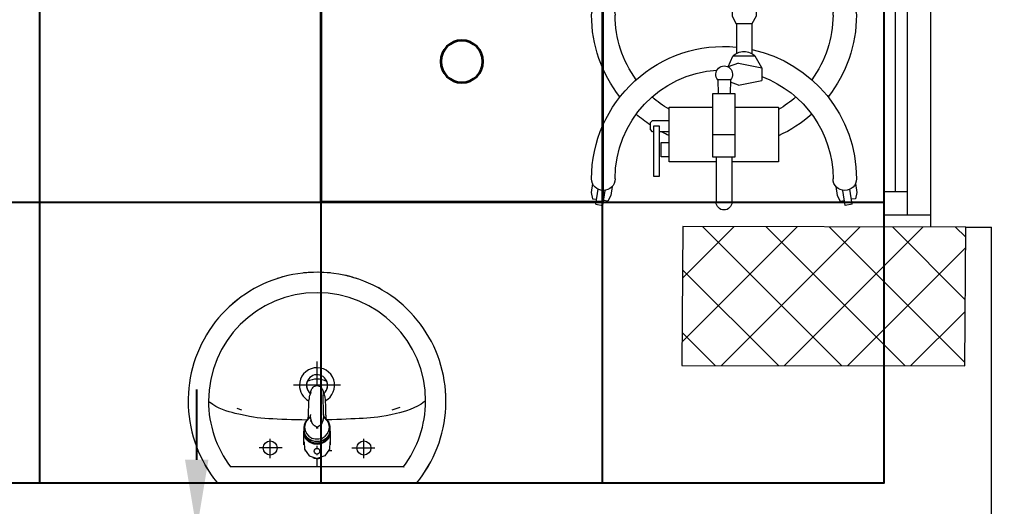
# Model space of a CAD drawing. Extents: x -12260 to 57327, y -29287 to 19916.
# Drawn here: x 47132 to 49206, y -6150 to -5110 of the extents above; entities that cross this region are included whole.
import ezdxf
from ezdxf.enums import TextEntityAlignment as Align

# ---------------------------------------------------------------- set-up
doc = ezdxf.new("R2010")
doc.units = 0
doc.header["$LTSCALE"] = 0.25
doc.linetypes.add('DASHDOT', pattern=[25.4, 12.7, -6.35, 0, -6.35])
for name, color, linetype, lineweight in [('01-First Floor$0$Aluminum', 251, 'Continuous', 5), ('01-First Floor$0$C-HYDR-CTCH', 251, 'Continuous', 5), ('01-First Floor$0$Hatch', 252, 'Continuous', 5), ('01-First Floor$0$LOADING', 253, 'Continuous', 5), ('01-First Floor$0$P-SANR-FIXT', 6, 'Continuous', 18), ('01-First Floor$0$P-SANR-FIXT-1', 6, 'Continuous', 13), ('01-First Floor$0$Walls', 251, 'Continuous', 5), ('E-DIM', 6, 'Continuous', 18), ('E-LITE-CIRC-NUMB', 6, 'Continuous', 25), ('E-LITE-CLNG', 150, 'Continuous', 35), ('E-LITE-CLNG-CNDT', 6, 'DASHDOT', 35), ('E-LITE-CTRL', 6, 'Continuous', 25), ('E-LITE-IDEN', 6, 'Continuous', 25)]:
    doc.layers.add(name, color=color, linetype=linetype, lineweight=lineweight)
doc.layers.add('01-First Floor$0$FALSE CEILING', color=251, linetype='Continuous')
doc.styles.add('DC_SIMPLEX', font='SIMPLEX.shx', dxfattribs={"width": 0.7})
doc.styles.get("Standard").update_dxf_attribs({"font": 'romans.shx'})
doc.dimstyles.get("Standard").update_dxf_attribs({"dimtxt": 150, "dimasz": 150, "dimexe": 0.18, "dimexo": 0.0625, "dimgap": 0.09, "dimtad": 0, "dimtih": 1, "dimtoh": 1, "dimdec": 0, "dimlfac": 0.1, "dimzin": 0, "dimdsep": 46, "dimtxsty": 'Standard', "dimcen": 0.09, "dimclrd": 6, "dimadec": 0, "dimazin": 0, "dimtfac": 1, "dimtdec": 0, "dimtofl": 0, "dimtmove": 0, "dimatfit": 3, "dimfxl": 1, "dimtolj": 1, "dimtzin": 0, "dimarcsym": 0})

# ---------------------------------------------------------------- blocks, each defined once
blk = doc.blocks.new('01-First Floor$0$mobile light')
at = {"layer": '01-First Floor$0$LOADING'}
for p, q in [((1883.78, -497.56), (1883.65, -498.45)), ((1885.1, -497.29), (1883.78, -497.56)), ((1887.04, -497.59), (1885.1, -497.29)), ((1923.94, -497.59), (1925.88, -497.29)), ((1925.88, -497.29), (1927.2, -497.56)), ((1927.2, -497.56), (1927.33, -498.45)), ((1882.58, -498.29), (1882.35, -499.8)), ((1882.58, -498.29), (1885.78, -498.78)), ((1928.41, -498.29), (1925.2, -498.78)), ((1928.41, -498.29), (1928.63, -499.8)), ((1882.35, -499.8), (1885.55, -500.28)), ((1883.28, -500.85), (1883.42, -499.96)), ((1884.47, -501.5), (1883.28, -500.85)), ((1886.4, -501.79), (1884.47, -501.5)), ((1924.58, -501.79), (1926.52, -501.5)), ((1928.63, -499.8), (1925.43, -500.28)), ((1926.52, -501.5), (1927.7, -500.85)), ((1927.7, -500.85), (1927.56, -499.96)), ((1947.59, -502.62), (1941.09, -502.62)), ((1948.76, -501.94), (1947.59, -502.62)), ((1947.59, -502.62), (1947.59, -505.45)), ((1948.15, -506.5), (1952.41, -502.55)), ((1953.47, -501.94), (1948.76, -501.94)), ((1958.23, -506.5), (1953.47, -501.94)), ((1947.59, -505.45), (1941.09, -505.45)), ((1947.59, -505.45), (1948.15, -506.5)), ((1946.6, -512.08), (1948.15, -506.5)), ((1958.23, -506.5), (1948.15, -506.5)), ((1959.78, -512.08), (1958.23, -506.5)), ((1963.08, -509.67), (1943.3, -509.67)), ((1959.78, -512.08), (1946.6, -512.08)), ((1908.01, -522.53), (1909, -517.55)), ((1911.69, -517.55), (1909, -517.55)), ((1912.69, -522.53), (1911.69, -517.55)), ((1911.69, -517.55), (1914.17, -518.99)), ((1914.17, -518.99), (1914.17, -523.77)), ((1921.08, -519.69), (1914.74, -519.69)), ((1922.73, -518.8), (1921.08, -519.69)), ((1921.08, -519.69), (1921.08, -523.01)), ((1921.08, -519.69), (1921.08, -523.01)), ((1925.38, -518.8), (1922.73, -518.8)), ((1908.01, -522.53), (1908.62, -524.28)), ((1912.69, -522.53), (1911.9, -524.78)), ((1892.68, -523.97), (1883.05, -523.97)), ((1892.68, -528.06), (1892.68, -523.24)), ((1892.68, -523.24), (1906.16, -523.24)), ((1897.5, -528.06), (1897.5, -523.24)), ((1906.16, -523.24), (1906.16, -528.06)), ((1909.15, -524.25), (1906.16, -524.32)), ((1909.15, -524.25), (1909.15, -526.94)), ((1911.9, -524.78), (1914.17, -523.77)), ((1921.08, -523.01), (1914.77, -523.01)), ((1922.73, -523.93), (1921.08, -523.04)), ((1925.38, -523.93), (1922.73, -523.93)), ((1892.68, -527.34), (1883.05, -527.34)), ((1906.16, -528.06), (1892.68, -528.06)), ((1909.15, -526.94), (1906.16, -526.87)), ((1886.4, -549.48), (1884.47, -549.77)), ((1924.58, -549.48), (1926.52, -549.77)), ((1882.35, -551.47), (1885.55, -550.99)), ((1882.58, -552.98), (1882.35, -551.47)), ((1884.47, -549.77), (1883.28, -550.42)), ((1883.28, -550.42), (1883.42, -551.31)), ((1928.63, -551.47), (1925.43, -550.99)), ((1926.52, -549.77), (1927.7, -550.42)), ((1927.7, -550.42), (1927.56, -551.31)), ((1928.41, -552.98), (1928.63, -551.47)), ((1882.58, -552.98), (1885.78, -552.5)), ((1883.78, -553.71), (1883.65, -552.82)), ((1928.41, -552.98), (1925.2, -552.5)), ((1927.2, -553.71), (1927.33, -552.82)), ((1885.1, -553.98), (1883.78, -553.71)), ((1887.04, -553.69), (1885.1, -553.98)), ((1923.94, -553.69), (1925.88, -553.98)), ((1925.88, -553.98), (1927.2, -553.71))]:
    blk.add_line(p, q, dxfattribs=at)
for points in [[(1903.33, -523.24), (1903.33, -514.02), (1891.61, -514.02), (1891.61, -523.97)], [(1954.27, -524.55), (1954.27, -528.82), (1952.05, -528.82), (1952.05, -524.5)], [(1891.61, -527.34), (1891.61, -537.34), (1903.33, -537.34), (1903.33, -528.06)], [(1892.74, -537.34), (1892.74, -539.04), (1895.76, -539.04), (1895.76, -537.34)], [(1898.05, -537.34), (1898.05, -539.5)], [(1898.05, -540.63), (1898.05, -540.87), (1898.53, -541.35), (1900.02, -541.35), (1900.5, -540.87), (1900.5, -537.34)]]:
    blk.add_lwpolyline(points, dxfattribs=at)
for points in [[(1929.78, -518.8), (1925.38, -518.8), (1925.38, -523.93), (1929.78, -523.93)], [(1899.3, -539.5), (1888.5, -539.5), (1888.5, -540.63), (1899.3, -540.63)]]:
    blk.add_lwpolyline(points, close=True, dxfattribs=at)
for centre, radius in [((1945.96, -511.25), 0.793), ((1960.42, -511.25), 0.793), ((1953.01, -531.79), 8.32), ((1953.01, -531.79), 7.35), ((1938.31, -531.85), 0.793), ((1968.07, -531.85), 0.793), ((1953.19, -546.77), 0.793)]:
    blk.add_circle(centre, radius, dxfattribs=at)
for centre, radius, start, end in [((1888.02, -499.89), 2.5, 90, 270), ((1888.02, -525.64), 28.25, 12.1463, 90), ((1922.96, -525.64), 28.25, 90, 128.2073), ((1922.96, -499.89), 2.5, 270, 90), ((1888.02, -525.64), 23.25, 20.3387, 90), ((1922.96, -525.64), 23.25, 90, 126.3743), ((1942.82, -519.31), 16.86, 97.1293, 177.6115), ((1942.82, -519.31), 13.97, 97.1293, 177.6115), ((1922.96, -525.64), 28.25, 138.4974, 155.7305), ((1980.13, -532.49), 43.32, 148.2167, 181.2501), ((1926.25, -532.49), 43.32, 358.7499, 31.7833), ((1922.96, -525.64), 23.25, 138.7224, 150.0382), ((1946.6, -514.96), 2.89, 90, 152.4092), ((1959.78, -514.96), 2.89, 27.5908, 90), ((1980.13, -532.49), 40.72, 152.4092, 181.2501), ((1926.25, -532.49), 40.72, 358.7499, 27.5908), ((1911.94, -521.38), 3.27, 313.0112, 46.9888), ((1883.05, -525.65), 1.68, 90, 270), ((1888.02, -525.64), 28.25, 270, 5.3386), ((1910.32, -525.6), 1.78, 229.0673, 130.9327), ((1888.02, -525.64), 23.25, 270, 356.3184), ((1953.19, -531.93), 16.44, 185.2361, 354.7639), ((1953.19, -531.93), 13.84, 185.2361, 354.7639), ((1922.96, -525.64), 28.25, 204.483, 208.105), ((1922.96, -525.64), 23.25, 210.2349, 221.2776), ((1922.96, -525.64), 28.25, 213.7985, 221.5026), ((1922.96, -525.64), 23.25, 233.6257, 270), ((1888.02, -551.39), 2.5, 90, 270), ((1922.96, -525.64), 28.25, 231.7927, 270), ((1922.96, -551.39), 2.5, 270, 90)]:
    blk.add_arc(centre, radius, start, end, dxfattribs=at)
blk = doc.blocks.new('01-First Floor$0$FP_138-161_A_00_GFL_-0_080_Einreichung_Grundrisse_100')
at = {"layer": '01-First Floor$0$P-SANR-FIXT'}
blk.add_line((-0.0044, -0.0019), (-0.0045, -0.0021), dxfattribs=at)
at = {"layer": '01-First Floor$0$P-SANR-FIXT', "flags": 128}
blk.add_lwpolyline([(-0.0057, -0.0037), (-0.0058, -0.0039), (-0.006, -0.004)], dxfattribs=at)
blk = doc.blocks.new('01-First Floor$0$FP_139-161_A_00_GFL_-0_080_Einreichung_Grundrisse_100')
at = {"layer": '01-First Floor$0$P-SANR-FIXT'}
blk.add_line((0.0045, -0.0022), (0.0044, -0.002), dxfattribs=at)
at = {"layer": '01-First Floor$0$P-SANR-FIXT', "flags": 128}
blk.add_lwpolyline([(0.006, -0.004), (0.0059, -0.0039), (0.0057, -0.0038)], dxfattribs=at)
blk = doc.blocks.new('01-First Floor$0$IS_Ceraplus_B8204_BIM_BG _1_ - B8204AA - CERAPLUS single lever basin mixer with pop-up waste-V137-161_A_00_GFL_-0_080_Einreichung_Grundrisse_100')
at = {"layer": '01-First Floor$0$P-SANR-FIXT-1'}
h = blk.add_hatch(dxfattribs=at)
h.set_pattern_fill('FP_26', color=256, style=0, pattern_type=2)
h.set_pattern_definition([(225, (0.009, 0), (0.010607, -0.010607), []), (315, (0.009, 0), (0.010607, 0.010607), [])])
h.paths.add_polyline_path([(0.0056, -0.002), (0.0058, -0.0024), (0.0058, -0.0021)])
h.paths.add_polyline_path([(0.007, -0.0039), (0.0088, -0.0045), (0.0084, -0.0043)])
at = {"layer": '01-First Floor$0$LOADING'}
for p, q in [((-0.028, 0), (-0.028, -0.0281)), ((0.028, -0.0281), (0.028, 0)), ((-0.0274, -0.0337), (-0.0271, -0.0392)), ((-0.0262, -0.0282), (-0.0263, -0.0287)), ((0.0263, -0.0287), (0.0262, -0.0282)), ((0.0262, -0.0293), (0.0263, -0.0287)), ((0.0271, -0.0392), (0.0274, -0.0337)), ((-0.0137, -0.0512), (-0.0129, -0.0517)), ((0.0124, -0.052), (0.0133, -0.0515)), ((0.0185, -0.0618), (0.019, -0.0539)), ((0.019, -0.0539), (0.0188, -0.0561)), ((0.014, -0.0647), (0.0133, -0.1077))]:
    blk.add_line(p, q, dxfattribs=at)
at = {"layer": '01-First Floor$0$LOADING', "flags": 128}
for points in [[(-0.0272, -0.0069), (-0.0266, 0.009), (-0.0165, 0.0236), (0, 0.0291)], [(0.0272, -0.0069), (0.0266, 0.009), (0.0165, 0.0236), (0, 0.0291)], [(-0.0176, -0.0568), (-0.0224, -0.0513), (-0.0254, -0.0448), (-0.0264, -0.0376), (-0.0253, -0.0305), (-0.0222, -0.024), (-0.0172, -0.0186), (-0.0109, -0.0147), (-0.0037, -0.0127), (0.0037, -0.0127), (0.0109, -0.0147), (0.0172, -0.0186), (0.0222, -0.024), (0.0253, -0.0305), (0.0264, -0.0376), (0.0254, -0.0448), (0.0224, -0.0513), (0.0176, -0.0568)], [(-0.0271, -0.0393), (-0.027, -0.0403), (-0.0269, -0.0414), (-0.0267, -0.0424), (-0.0265, -0.0434), (-0.0262, -0.0444), (-0.0259, -0.0454), (-0.0255, -0.0464), (-0.0252, -0.0474), (-0.0247, -0.0484), (-0.0243, -0.0493), (-0.0238, -0.0502), (-0.0232, -0.0511), (-0.0226, -0.052), (-0.022, -0.0529), (-0.0214, -0.0537), (-0.0207, -0.0545), (-0.0199, -0.0553), (-0.0192, -0.0561), (-0.0184, -0.0568), (-0.0176, -0.0575), (-0.0173, -0.0577)], [(0.0173, -0.0577), (0.0181, -0.057), (0.0189, -0.0563), (0.0197, -0.0556), (0.0204, -0.0548), (0.0211, -0.054), (0.0218, -0.0532), (0.0224, -0.0523), (0.023, -0.0514), (0.0236, -0.0505), (0.0241, -0.0496), (0.0246, -0.0487), (0.025, -0.0477), (0.0254, -0.0467), (0.0258, -0.0458), (0.0261, -0.0448), (0.0264, -0.0437), (0.0266, -0.0427), (0.0268, -0.0417), (0.027, -0.0407), (0.0271, -0.0396), (0.0271, -0.0393)], [(-0.019, -0.0539), (-0.0185, -0.0615), (-0.0185, -0.0618)], [(-0.0162, -0.0579), (-0.0156, -0.058), (-0.0151, -0.0581), (-0.0146, -0.0583), (-0.0142, -0.0586), (-0.0139, -0.0588), (-0.0138, -0.0591)], [(-0.0138, -0.0591), (-0.0139, -0.0612), (-0.014, -0.0633)], [(0.0138, -0.0591), (0.0139, -0.0588), (0.0142, -0.0586), (0.0146, -0.0583), (0.0151, -0.0581), (0.0156, -0.058), (0.0162, -0.0579)], [(0.014, -0.0633), (0.0139, -0.0612), (0.0138, -0.0591)], [(0.0171, -0.0578), (0.0174, -0.0575), (0.0176, -0.0568)], [(-0.0181, -0.0728), (-0.0177, -0.083), (-0.0172, -0.0938)], [(0.0172, -0.0938), (0.0177, -0.083), (0.0181, -0.0728)], [(0.0184, -0.0651), (0.0184, -0.0652), (0.0184, -0.0652), (0.0184, -0.0652), (0.0184, -0.0654), (0.0184, -0.0655)], [(-0.0129, -0.1142), (-0.0124, -0.1161), (-0.0118, -0.1179), (-0.0109, -0.1197), (-0.0098, -0.1214), (-0.0084, -0.123), (-0.0067, -0.1244), (-0.0047, -0.1255), (-0.0025, -0.1263), (0, -0.1266)], [(0, -0.1266), (0.0025, -0.1263), (0.0047, -0.1255), (0.0067, -0.1244), (0.0084, -0.123), (0.0098, -0.1214), (0.0109, -0.1197), (0.0118, -0.1179), (0.0124, -0.1161), (0.0129, -0.1142)]]:
    blk.add_lwpolyline(points, dxfattribs=at)
at = {"layer": '01-First Floor$0$LOADING'}
for centre, radius, start, end in [((0, 0.0135), 0.00603, 0, 180), ((0, 0.0135), 0.00603, 180, 0), ((-0.009, 0), 0.005, 300, 315), ((0.009, 0), 0.005, 225, 240)]:
    blk.add_arc(centre, radius, start, end, dxfattribs=at)
for centre, major_axis, start_param, end_param in [((0, -0.0281), (-0.028, 0), 4.712389, 6.47291), ((0, -0.0287), (0.0267, 0), 1.570796, 3.036556), ((0, -0.0287), (0.0263, 0), 2.625648, 2.791756), ((0, -0.0287), (-0.0263, 0), 4.712389, 5.759587), ((0, -0.0281), (0.028, 0), 6.093357, 7.853982), ((0, -0.0287), (0.0267, 0), 0.105099, 1.570796), ((0, -0.0287), (0.0262, 0), 0.523599, 1.570796), ((0, -0.0287), (0.0262, 0), 0.349919, 0.515945), ((0, -0.0321), (0.0275, 0), 3.141823, 3.202701), ((0, -0.0321), (0.0275, 0), 3.239313, 3.439417), ((0, -0.0281), (0.028, 0), 3.371221, 3.483334), ((0, -0.0287), (0.0267, 0), 6.059374, 6.108652), ((0, -0.0321), (0.0275, 0), 5.985527, 6.185455), ((0, -0.0281), (0.028, 0), 5.94107, 6.05344), ((0, -0.0321), (0.0275, 0), 6.222066, 6.282955), ((0, -0.0312), (0.0248, 0), 4.111947, 4.191073), ((0, -0.0281), (0.028, 0), 4.202431, 4.259552), ((0, -0.0287), (0.0263, 0), 4.169225, 4.2325), ((0, -0.0281), (0.028, 0), 5.172057, 5.222265)]:
    blk.add_ellipse(centre, major_axis=major_axis, ratio=0.961262, start_param=start_param, end_param=end_param, dxfattribs=at)
for points, knots in [([(-0.0215, -0.0162), (-0.0216, -0.0163), (-0.0219, -0.0167), (-0.0227, -0.0177), (-0.0238, -0.0192), (-0.0249, -0.0211), (-0.0258, -0.0231), (-0.0266, -0.0253), (-0.0273, -0.0282), (-0.0275, -0.0305), (-0.0275, -0.0321)], [0.7859035, 0.7859035, 0.7859035, 0.7859035, 0.7916667, 0.8055556, 0.8333333, 0.8611111, 0.8888889, 0.9166667, 0.9444444, 1, 1, 1, 1]), ([(0.021, -0.0157), (0.0208, -0.0154), (0.0203, -0.0149), (0.0192, -0.0139), (0.0177, -0.0127), (0.0161, -0.0117), (0.0148, -0.0109), (0.0138, -0.0104), (0.0127, -0.0099), (0.0113, -0.0093), (0.0087, -0.0084), (0.0048, -0.0075), (0, -0.0071), (-0.0048, -0.0075), (-0.0087, -0.0084), (-0.0113, -0.0093), (-0.0127, -0.0099), (-0.0138, -0.0104), (-0.0148, -0.0109), (-0.0161, -0.0117), (-0.0177, -0.0127), (-0.0191, -0.0139), (-0.0202, -0.0149), (-0.0208, -0.0154), (-0.021, -0.0157)], [0.2222222, 0.2222222, 0.2222222, 0.2222222, 0.2361111, 0.25, 0.2777778, 0.3055556, 0.3194444, 0.3333333, 0.3472222, 0.3611111, 0.3888889, 0.4444444, 0.5, 0.5555556, 0.6111111, 0.6388889, 0.6527778, 0.6666667, 0.6805556, 0.6944444, 0.7222222, 0.75, 0.7638889, 0.7777778, 0.7777778, 0.7777778, 0.7777778]), ([(0.0275, -0.0321), (0.0275, -0.0305), (0.0273, -0.0282), (0.0266, -0.0253), (0.0258, -0.0231), (0.0249, -0.0211), (0.0238, -0.0192), (0.0227, -0.0177), (0.0219, -0.0167), (0.0216, -0.0163), (0.0215, -0.0162)], [0, 0, 0, 0, 0.0555556, 0.0833333, 0.1111111, 0.1388889, 0.1666667, 0.1944444, 0.2083333, 0.2142181, 0.2142181, 0.2142181, 0.2142181]), ([(0, -0.0378), (-0.0005, -0.038), (-0.0012, -0.0384), (-0.0021, -0.0389), (-0.0028, -0.0393), (-0.0035, -0.0397), (-0.0042, -0.04), (-0.0049, -0.0405), (-0.0055, -0.0409), (-0.0061, -0.0414), (-0.0067, -0.0419), (-0.0072, -0.0424), (-0.0078, -0.0429), (-0.0083, -0.0435), (-0.0088, -0.0441), (-0.0092, -0.0446), (-0.0096, -0.0452), (-0.01, -0.0459), (-0.0103, -0.0466), (-0.0105, -0.0472), (-0.0107, -0.0477), (-0.0108, -0.0481), (-0.0109, -0.0484), (-0.0111, -0.0489), (-0.0114, -0.0497), (-0.0118, -0.0509), (-0.0122, -0.0521), (-0.0124, -0.053), (-0.0126, -0.0537), (-0.0128, -0.0544), (-0.0129, -0.0552), (-0.0131, -0.0559), (-0.0132, -0.0566), (-0.0134, -0.0572), (-0.0136, -0.0581), (-0.0137, -0.0587), (-0.0138, -0.0591)], [0, 0, 0, 0, 0.055556, 0.083333, 0.111111, 0.138889, 0.166667, 0.194444, 0.222222, 0.25, 0.277778, 0.305556, 0.333333, 0.361111, 0.388889, 0.416667, 0.444444, 0.472222, 0.5, 0.527778, 0.541667, 0.555556, 0.569444, 0.583333, 0.611111, 0.666667, 0.722222, 0.75, 0.777778, 0.805556, 0.833333, 0.861111, 0.888889, 0.916667, 0.944444, 1, 1, 1, 1]), ([(0, -0.0357), (-0.0006, -0.0357), (-0.0013, -0.0357), (-0.002, -0.0357), (-0.0022, -0.0357)], [0, 0, 0, 0, 0.1, 0.1298359, 0.1298359, 0.1298359, 0.1298359]), ([(0.0022, -0.0357), (0.002, -0.0357), (0.0013, -0.0357), (0.0006, -0.0357), (0, -0.0357)], [0.8701578, 0.8701578, 0.8701578, 0.8701578, 0.9, 1, 1, 1, 1]), ([(0.0138, -0.0591), (0.0137, -0.0587), (0.0136, -0.0581), (0.0134, -0.0572), (0.0132, -0.0566), (0.0131, -0.0559), (0.0129, -0.0552), (0.0128, -0.0544), (0.0126, -0.0537), (0.0124, -0.053), (0.0122, -0.0521), (0.0118, -0.0509), (0.0114, -0.0497), (0.0111, -0.0489), (0.0109, -0.0484), (0.0108, -0.0481), (0.0107, -0.0477), (0.0105, -0.0472), (0.0103, -0.0466), (0.01, -0.0459), (0.0096, -0.0452), (0.0092, -0.0446), (0.0088, -0.0441), (0.0083, -0.0435), (0.0078, -0.0429), (0.0072, -0.0424), (0.0067, -0.0419), (0.0061, -0.0414), (0.0055, -0.0409), (0.0049, -0.0405), (0.0042, -0.04), (0.0035, -0.0397), (0.0028, -0.0393), (0.0021, -0.0389), (0.0012, -0.0384), (0.0005, -0.038), (0, -0.0378)], [0, 0, 0, 0, 0.055556, 0.083333, 0.111111, 0.138889, 0.166667, 0.194444, 0.222222, 0.25, 0.277778, 0.333333, 0.388889, 0.416667, 0.430556, 0.444444, 0.458333, 0.472222, 0.5, 0.527778, 0.555556, 0.583333, 0.611111, 0.638889, 0.666667, 0.694444, 0.722222, 0.75, 0.777778, 0.805556, 0.833333, 0.861111, 0.888889, 0.916667, 0.944444, 1, 1, 1, 1]), ([(-0.0188, -0.0538), (-0.0188, -0.0547), (-0.0186, -0.0582), (-0.0185, -0.0619), (-0.0184, -0.0646)], [0.6724021, 0.6724021, 0.6724021, 0.6724021, 0.75, 1, 1, 1, 1]), ([(-0.0162, -0.0579), (-0.0162, -0.0578), (-0.0163, -0.0578), (-0.0165, -0.0577), (-0.0166, -0.0575), (-0.0167, -0.0574), (-0.0169, -0.0573), (-0.017, -0.0572), (-0.0172, -0.0571), (-0.0173, -0.057), (-0.0175, -0.0569), (-0.0176, -0.0568)], [0, 0, 0, 0, 0.1, 0.2, 0.3, 0.4, 0.5, 0.6, 0.7, 0.8, 1, 1, 1, 1]), ([(-0.0148, -0.0587), (-0.015, -0.0586), (-0.0159, -0.0583), (-0.0167, -0.058), (-0.0172, -0.0578)], [0.8, 0.8, 0.8, 0.8, 0.85, 1, 1, 1, 1]), ([(0.0141, -0.0613), (0.0141, -0.0611), (0.0143, -0.0608), (0.0145, -0.0604), (0.0148, -0.06), (0.0151, -0.0596), (0.0153, -0.0594), (0.0155, -0.0592), (0.0156, -0.059), (0.0158, -0.0588), (0.016, -0.0587), (0.0163, -0.0585), (0.0165, -0.0583), (0.0166, -0.0582)], [0.3333333, 0.3333333, 0.3333333, 0.3333333, 0.4166667, 0.5, 0.5833333, 0.6666667, 0.7083333, 0.75, 0.7916667, 0.8333333, 0.875, 0.9166667, 1, 1, 1, 1]), ([(0.0176, -0.0568), (0.0175, -0.0569), (0.0173, -0.057), (0.0172, -0.0571), (0.017, -0.0572), (0.0169, -0.0573), (0.0167, -0.0574), (0.0166, -0.0575), (0.0165, -0.0577), (0.0163, -0.0578), (0.0162, -0.0578), (0.0162, -0.0579)], [0, 0, 0, 0, 0.2, 0.3, 0.4, 0.5, 0.6, 0.7, 0.8, 0.9, 1, 1, 1, 1]), ([(0.0184, -0.0646), (0.0185, -0.0619), (0.0186, -0.0582), (0.0188, -0.0547), (0.0188, -0.0538)], [0, 0, 0, 0, 0.25, 0.3275586, 0.3275586, 0.3275586, 0.3275586]), ([(-0.0131, -0.1116), (-0.0132, -0.1115), (-0.0135, -0.1109), (-0.0141, -0.1099), (-0.0147, -0.1086), (-0.0153, -0.1072), (-0.0159, -0.1053), (-0.0167, -0.1021), (-0.0171, -0.0992), (-0.0171, -0.0973)], [0.4856715, 0.4856715, 0.4856715, 0.4856715, 0.5, 0.55, 0.6, 0.65, 0.7, 0.8, 1, 1, 1, 1]), ([(0.0131, -0.1116), (0.0133, -0.1113), (0.0137, -0.1106), (0.0142, -0.1096), (0.0147, -0.1084), (0.0153, -0.1072), (0.0159, -0.1053), (0.0167, -0.1021), (0.0171, -0.0992), (0.0171, -0.0973)], [-0.5143371, -0.5143371, -0.5143371, -0.5143371, -0.475, -0.4375, -0.4, -0.35, -0.3, -0.2, 0, 0, 0, 0]), ([(-0.0132, -0.1091), (-0.0132, -0.1096), (-0.0132, -0.1103), (-0.0132, -0.1111), (-0.0132, -0.1115), (-0.0132, -0.1118), (-0.0131, -0.1122), (-0.0131, -0.1125), (-0.0131, -0.1128), (-0.0131, -0.1131), (-0.013, -0.1134), (-0.013, -0.1138), (-0.0129, -0.1141), (-0.0129, -0.1142)], [0.2, 0.2, 0.2, 0.2, 0.4, 0.5, 0.55, 0.6, 0.65, 0.7, 0.75, 0.8, 0.85, 0.9, 1, 1, 1, 1]), ([(0.0129, -0.1142), (0.0129, -0.1141), (0.013, -0.1138), (0.013, -0.1134), (0.0131, -0.1131), (0.0131, -0.1128), (0.0131, -0.1125), (0.0131, -0.1122), (0.0132, -0.1118), (0.0132, -0.1115), (0.0132, -0.1111), (0.0132, -0.1103), (0.0132, -0.1096), (0.0132, -0.1091)], [0, 0, 0, 0, 0.1, 0.15, 0.2, 0.25, 0.3, 0.35, 0.4, 0.45, 0.5, 0.6, 0.8, 0.8, 0.8, 0.8])]:
    blk.add_open_spline(points, degree=3, knots=knots, dxfattribs=at)
for points in [[(-0.0172, -0.0578), (-0.0171, -0.0578), (-0.0169, -0.058), (-0.0167, -0.0581), (-0.0166, -0.0582)], [(-0.0162, -0.0579), (-0.0162, -0.0579), (-0.0164, -0.0581), (-0.0165, -0.0582), (-0.0166, -0.0583), (-0.0166, -0.0582), (-0.0166, -0.0582)], [(-0.0166, -0.0582), (-0.0163, -0.0585), (-0.0156, -0.059), (-0.0148, -0.0599), (-0.0142, -0.0609), (-0.0139, -0.0617), (-0.0138, -0.0621)], [(0.0172, -0.0578), (0.0168, -0.0579), (0.0158, -0.0583), (0.0147, -0.0587), (0.0141, -0.059)], [(0.0166, -0.0582), (0.0166, -0.0582), (0.0166, -0.0583), (0.0165, -0.0582), (0.0164, -0.0581), (0.0162, -0.0579), (0.0162, -0.0579)], [(0.0166, -0.0582), (0.0167, -0.0582), (0.0168, -0.0581), (0.0169, -0.058), (0.0169, -0.058)], [(0.0169, -0.058), (0.017, -0.0579), (0.0171, -0.0579), (0.0171, -0.0578)], [(-0.0184, -0.0646), (-0.0183, -0.0659), (-0.0182, -0.0684), (-0.0181, -0.0709), (-0.0181, -0.0721)], [(-0.014, -0.0633), (-0.014, -0.0633), (-0.014, -0.0633), (-0.014, -0.0633)], [(-0.014, -0.0646), (-0.014, -0.0644), (-0.014, -0.064), (-0.014, -0.0635), (-0.014, -0.0633)], [(0.014, -0.0633), (0.014, -0.0633), (0.014, -0.0633), (0.014, -0.0633)], [(0.014, -0.0633), (0.014, -0.0635), (0.014, -0.064), (0.014, -0.0644), (0.014, -0.0647)], [(0.0181, -0.0721), (0.0181, -0.0709), (0.0182, -0.0684), (0.0183, -0.0659), (0.0184, -0.0646)], [(-0.0172, -0.0938), (-0.0172, -0.0944), (-0.0172, -0.0956), (-0.0171, -0.0967), (-0.0171, -0.0973)], [(0.0171, -0.0973), (0.0171, -0.0967), (0.0172, -0.0956), (0.0172, -0.0944), (0.0172, -0.0938)]]:
    blk.add_open_spline(points, degree=3, dxfattribs=at)
for name in ['01-First Floor$0$FP_138-161_A_00_GFL_-0_080_Einreichung_Grundrisse_100', '01-First Floor$0$FP_139-161_A_00_GFL_-0_080_Einreichung_Grundrisse_100']:
    blk.add_blockref(name, (0, 0), dxfattribs=at)
blk = doc.blocks.new('01-First Floor$0$_100_WB_KER_REN_55x45x18 - _100_WB_KER_REN_55x45x18-V63-161_A_00_GFL_-0_080_Einreichung_Grundrisse_100')
at = {"layer": '01-First Floor$0$LOADING'}
for p, q in [((-0.2075, 0.225), (-0.2075, 0.2227)), ((0.2074, 0.225), (-0.2074, 0.225)), ((0.2075, 0.2227), (0.2075, 0.225)), ((-0.1855, 0.1899), (0.1855, 0.1899)), ((0, 0.1899), (0, 0.1724)), ((-0.1, 0.172), (-0.1, 0.1303)), ((0.1, 0.172), (0.1, 0.1303)), ((-0.0744, 0.15), (-0.1234, 0.15)), ((-0.0259, 0.155), (-0.0315, 0.155)), ((0, 0.1656), (0, 0.1628)), ((0, 0.1509), (0, 0.1454)), ((0.026, 0.155), (0.0248, 0.155)), ((0.0744, 0.15), (0.1234, 0.15)), ((0, 0.1422), (0, 0.1399)), ((-0.1763, 0.0637), (-0.1598, 0.0692)), ((0.1605, 0.0691), (0.1707, 0.0656)), ((-0.05, 0.0161), (0.05, 0.0161)), ((0, 0.0168), (0, -0.0348))]:
    blk.add_line(p, q, dxfattribs=at)
at = {"layer": '01-First Floor$0$LOADING', "flags": 128}
for points in [[(-0.2121, 0.225), (-0.219, 0.2164), (-0.2254, 0.2075), (-0.2316, 0.1983), (-0.2373, 0.189), (-0.2427, 0.1794), (-0.2476, 0.1696), (-0.2522, 0.1596), (-0.2564, 0.1494), (-0.2602, 0.1391), (-0.2635, 0.1286), (-0.2665, 0.118), (-0.269, 0.1073), (-0.271, 0.0965), (-0.2727, 0.0856), (-0.2739, 0.0747), (-0.2747, 0.0637), (-0.275, 0.0527), (-0.275, 0.05)], [(0.275, 0.05), (0.2748, 0.061), (0.2741, 0.072), (0.273, 0.0829), (0.2715, 0.0938), (0.2695, 0.1046), (0.2671, 0.1154), (0.2643, 0.126), (0.261, 0.1365), (0.2574, 0.1469), (0.2533, 0.1571), (0.2488, 0.1671), (0.2439, 0.177), (0.2387, 0.1866), (0.233, 0.1961), (0.227, 0.2053), (0.2206, 0.2142), (0.2138, 0.2229), (0.2121, 0.225)], [(-0.275, 0.05), (-0.2748, 0.039), (-0.2741, 0.028), (-0.273, 0.0171), (-0.2715, 0.0062), (-0.2695, -0.0046), (-0.2671, -0.0154), (-0.2643, -0.026), (-0.261, -0.0365), (-0.2574, -0.0469), (-0.2533, -0.0571), (-0.2488, -0.0671), (-0.2439, -0.077), (-0.2387, -0.0866), (-0.233, -0.0961), (-0.227, -0.1053), (-0.2206, -0.1142), (-0.2138, -0.1229), (-0.2067, -0.1313), (-0.1993, -0.1395), (-0.1916, -0.1473), (-0.1836, -0.1548), (-0.1752, -0.162), (-0.1666, -0.1688), (-0.1577, -0.1753), (-0.1486, -0.1814), (-0.1392, -0.1872), (-0.1296, -0.1925), (-0.1198, -0.1975), (-0.1098, -0.2021), (-0.0996, -0.2063), (-0.0893, -0.2101), (-0.0788, -0.2135), (-0.0682, -0.2164), (-0.0575, -0.2189), (-0.0467, -0.221), (-0.0359, -0.2227), (-0.0249, -0.2239), (-0.014, -0.2246), (-0.003, -0.225), (0.008, -0.2249), (0.019, -0.2243), (0.03, -0.2234), (0.0409, -0.2219), (0.0517, -0.2201), (0.0625, -0.2178), (0.0731, -0.2151), (0.0837, -0.212), (0.0941, -0.2084), (0.1043, -0.2044), (0.1144, -0.2001), (0.1243, -0.1953), (0.1341, -0.1901), (0.1436, -0.1846), (0.1528, -0.1786), (0.1618, -0.1723), (0.1706, -0.1657), (0.1791, -0.1587), (0.1873, -0.1514), (0.1952, -0.1437), (0.2028, -0.1358), (0.21, -0.1275), (0.217, -0.119), (0.2236, -0.1101), (0.2298, -0.1011), (0.2356, -0.0918), (0.2411, -0.0822), (0.2462, -0.0725), (0.2509, -0.0625), (0.2552, -0.0524), (0.2591, -0.0421), (0.2626, -0.0317), (0.2656, -0.0211), (0.2683, -0.0104), (0.2705, 0.0003), (0.2722, 0.0112), (0.2736, 0.0221), (0.2745, 0.0331), (0.2749, 0.0441), (0.275, 0.05)]]:
    blk.add_lwpolyline(points, dxfattribs=at)
at = {"layer": '01-First Floor$0$LOADING'}
for centre in [(-0.1, 0.15), (0.1, 0.15)]:
    blk.add_circle(centre, 0.015, dxfattribs=at)
for centre, radius, start, end in [((0, 0.05), 0.275, 140.4788, 141.2381), ((0, 0.05), 0.275, 38.7619, 39.5212), ((0, 0.05), 0.275, 145.9324, 150.3591), ((0, 0.05), 0.2315, 142.8209, 180), ((0, 0.05), 0.2315, 0, 37.1791), ((0, 0.05), 0.275, 29.6409, 34.0676), ((0, 0.155), 0.0175, 54.0899, 125.9101), ((0, 0.155), 0.0175, 68.869, 83.8798), ((0, 0.155), 0.0175, 251.9463, 258.2346), ((0, 0.05), 0.275, 180, 183.6225), ((0, 0.05), 0.2315, 180, 0), ((0, 0.0161), 0.0375, 117.1305, 0), ((0, 0.0161), 0.0375, 0, 61.4146), ((0, 0.0161), 0.0225, 129.5025, 0), ((0, 0.0161), 0.0225, 156.725, 162.0134), ((0, 0.0161), 0.0225, 138.0808, 143.3939), ((0, 0.0161), 0.0225, 0, 51.4286), ((0, 0.0161), 0.0225, 36.616, 41.9265), ((0, 0.0161), 0.0225, 17.9887, 23.276), ((0, 0.0161), 0.0225, 180, 193.3417), ((0, 0.0161), 0.0225, 197.0466, 201.508), ((0, 0.05), 0.047, 243.4433, 296.5567), ((0, 0.0161), 0.0225, 338.492, 342.9534), ((0, 0.0161), 0.0225, 346.6583, 0), ((0, 0.05), 0.275, 307.6689, 312), ((0, 0.05), 0.275, 240, 245.6589), ((0, 0.05), 0.275, 252, 257.5535), ((0, 0.05), 0.275, 264, 276), ((0, 0.05), 0.275, 282.9241, 288)]:
    blk.add_arc(centre, radius, start, end, dxfattribs=at)
for points, knots in [([(-0.2074, 0.225), (-0.2078, 0.225), (-0.2086, 0.225), (-0.2095, 0.225), (-0.2102, 0.225), (-0.2106, 0.225), (-0.2109, 0.225), (-0.2111, 0.225), (-0.2114, 0.225), (-0.2116, 0.225), (-0.2118, 0.225), (-0.2119, 0.225), (-0.2119, 0.225)], [-1, -1, -1, -1, -0.8333333, -0.6666667, -0.5833333, -0.5, -0.4583333, -0.4166667, -0.3333333, -0.2916667, -0.25, -0.1666667, -0.1666667, -0.1666667, -0.1666667]), ([(0.2119, 0.225), (0.2119, 0.225), (0.2118, 0.225), (0.2116, 0.225), (0.2114, 0.225), (0.2111, 0.225), (0.2109, 0.225), (0.2106, 0.225), (0.2102, 0.225), (0.2095, 0.225), (0.2086, 0.225), (0.2078, 0.225), (0.2074, 0.225)], [-0.8333333, -0.8333333, -0.8333333, -0.8333333, -0.75, -0.7083333, -0.6666667, -0.5833333, -0.5416667, -0.5, -0.4166667, -0.3333333, -0.1666667, 0, 0, 0, 0]), ([(-0.0037, 0.1721), (-0.0046, 0.1719), (-0.0064, 0.1714), (-0.0081, 0.1705), (-0.009, 0.17)], [0.5653198, 0.5653198, 0.5653198, 0.5653198, 0.6111111, 0.6666667, 0.6666667, 0.6666667, 0.6666667]), ([(0.009, 0.17), (0.0086, 0.1703), (0.0077, 0.1708), (0.0059, 0.1715), (0.0046, 0.1719), (0.0037, 0.1721)], [0.3333333, 0.3333333, 0.3333333, 0.3333333, 0.3611111, 0.3888889, 0.4346482, 0.4346482, 0.4346482, 0.4346482]), ([(-0.2294, 0.0509), (-0.2103, 0.066), (-0.1431, 0.0839), (-0.1084, 0.0863), (-0.0496, 0.0893), (-0.0206, 0.0899)], [0.0392191, 0.0392191, 0.0392191, 0.0392191, 0.1715289, 0.4228457, 0.6475389, 0.6475389, 0.6475389, 0.6475389]), ([(0.0209, 0.0903), (0.0512, 0.0901), (0.1113, 0.0879), (0.1514, 0.0828), (0.2115, 0.0665), (0.2292, 0.052)], [0.7533082, 0.7533082, 0.7533082, 0.7533082, 0.9865548, 1.235629, 1.3638988, 1.3638988, 1.3638988, 1.3638988]), ([(-0.0141, 0.0337), (-0.0162, 0.0319), (-0.0207, 0.0267), (-0.0225, 0.02), (-0.0225, 0.0161)], [0.7144203, 0.7144203, 0.7144203, 0.7144203, 0.8333333, 1, 1, 1, 1]), ([(0.0225, 0.0161), (0.0225, 0.0187), (0.0216, 0.0239), (0.0182, 0.0298), (0.0152, 0.0327), (0.0141, 0.0337)], [0, 0, 0, 0, 0.1111111, 0.2222222, 0.285568, 0.285568, 0.285568, 0.285568])]:
    blk.add_open_spline(points, degree=3, knots=knots, dxfattribs=at)
for points in [[(-0.2075, 0.2227), (-0.2075, 0.2231), (-0.2075, 0.2235), (-0.2075, 0.2239)], [(0.2075, 0.2239), (0.2075, 0.2235), (0.2075, 0.2231), (0.2075, 0.2227)], [(-0.1852, 0.1899), (-0.1853, 0.1899), (-0.1854, 0.1899), (-0.1855, 0.1899)], [(0.1855, 0.1899), (0.1854, 0.1899), (0.1853, 0.1899), (0.1852, 0.1899)], [(-0.0009, 0.1725), (-0.0013, 0.1725), (-0.0018, 0.1724), (-0.0022, 0.1724)], [(0.0022, 0.1724), (0.0018, 0.1724), (0.0013, 0.1725), (0.0009, 0.1725)], [(-0.0225, 0.0161), (-0.0225, 0.0147), (-0.0222, 0.012), (-0.0215, 0.0093), (-0.021, 0.008)], [(0.021, 0.008), (0.0215, 0.0093), (0.0222, 0.012), (0.0225, 0.0147), (0.0225, 0.0161)]]:
    blk.add_open_spline(points, degree=3, dxfattribs=at)
at = {"layer": '01-First Floor$0$LOADING', "xscale": -1, "rotation": 5.088887490341627e-12}
blk.add_blockref('01-First Floor$0$IS_Ceraplus_B8204_BIM_BG _1_ - B8204AA - CERAPLUS single lever basin mixer with pop-up waste-V137-161_A_00_GFL_-0_080_Einreichung_Grundrisse_100', (0, 0.1434), dxfattribs=at)
blk = doc.blocks.new('01-First Floor')
at = {"layer": '01-First Floor$0$Hatch'}
h = blk.add_hatch(dxfattribs=at)
h.set_pattern_fill('ANSI37', color=256, scale=30)
h.set_pattern_definition([(45, (-1823.345, -13062.25), (-67.35192, 67.35192), []), (135, (-1823.345, -13062.25), (-67.35192, -67.35192), [])])
h.paths.add_polyline_path([(49129.3, 8855.6), (48525.4, 8847.5), (48529.3, 8559.1), (49133.2, 8567.2)])
h.paths.add_polyline_path([(41968.6, 8847.9), (41385, 8842.5), (41365.1, 8551.1), (41948.6, 8556.5)])
h.paths.add_polyline_path([(27591.6, 8840.5), (26992.5, 8836.4), (26986.8, 8543.4), (27585.9, 8547.5)])
h.paths.add_polyline_path([(34776.8, 8842.7), (34175.6, 8835.2), (34167.4, 8549.5), (34768.6, 8557)])
h.paths.add_polyline_path([(20372.4, 8849.8), (19765.9, 8827.9), (19780.4, 8535.4), (20386.9, 8557.2)])
h.paths.add_polyline_path([(13635.8, 8839.4), (12413.8, 8863.3), (12407.4, 8567.2), (13629.3, 8543.3)])
h.paths.add_polyline_path([(13649.8, 1639.3), (12434.8, 1623.6), (12421.4, 1331.2), (13636.4, 1346.9)])
h.paths.add_polyline_path([(13623.8, -5553.9), (12420.7, -5569.8), (12415, -5862.9), (13618.1, -5846.9)])
h.paths.add_polyline_path([(13642.3, -12752.6), (12445.6, -12764), (12448.4, -13058.5), (13645.1, -13047)])
h.paths.add_polyline_path([(6007.3, -12750.5), (5403.7, -12754.2), (5414.4, -13039.6), (6017.9, -13035.9)])
h.paths.add_polyline_path([(5991.8, -5552.5), (5395, -5550.9), (5394.9, -5852.1), (5991.7, -5853.6)])
h.paths.add_polyline_path([(6001.7, 1637.1), (5382.4, 1638.3), (5371.8, 1335.4), (5991.1, 1334.1)])
h.paths.add_polyline_path([(5978.4, 8816.5), (5377.7, 8830.9), (5374.1, 8541.3), (5974.8, 8526.8)])
h.paths.add_polyline_path([(-1220.7, 8814.6), (-1823.3, 8837.3), (-1821.5, 8549), (-1218.8, 8526.3)])
h.paths.add_polyline_path([(-1213, -5563.7), (-1815, -5570.7), (-1811.6, -5862.3), (-1209.6, -5855.3)])
h.paths.add_polyline_path([(-1195.5, -12758.3), (-1793.9, -12759.3), (-1789, -13060), (-1190.6, -13059)])
h.paths.add_polyline_path([(20391.2, -12745), (19785.5, -12758), (19791.3, -13059.2), (20396.9, -13046.2)])
h.paths.add_polyline_path([(20384.7, -5552.6), (19790.3, -5570.1), (19792.4, -5866.7), (20386.8, -5849.1)])
h.paths.add_polyline_path([(20376, 1655.5), (19777, 1647.8), (19781.1, 1347.6), (20380, 1355.3)])
h.paths.add_polyline_path([(27576.3, 1640.2), (26974.4, 1644.9), (26978.6, 1352.8), (27580.6, 1348.1)])
h.paths.add_polyline_path([(27580.1, -5542.5), (26976.2, -5560), (26989.7, -5860.1), (27589.8, -5839.1)])
h.paths.add_polyline_path([(27596.2, -12758.5), (26992.3, -12751.9), (26990, -13037.6), (27593.8, -13044.2)])
h.paths.add_polyline_path([(34794.7, -12748), (34197.4, -12762.6), (34206.4, -13062.3), (34803.7, -13047.7)])
h.paths.add_polyline_path([(34787.4, -5559.7), (34186.1, -5557.7), (34187.2, -5855), (34788.5, -5856.9)])
h.paths.add_polyline_path([(34750.9, 1644.2), (34170.1, 1648.9), (34189.8, 1359), (34770.6, 1354.3)])
h.paths.add_polyline_path([(41954.3, 1643.4), (41356.7, 1657.2), (41358.7, 1365.3), (41956.3, 1351.5)])
h.paths.add_polyline_path([(41955.3, -5555.1), (41386.9, -5562.7), (41388.7, -5856.9), (41957.1, -5849.3)])
h.paths.add_polyline_path([(41992.3, -12752.3), (41387.1, -12754.9), (41388.4, -13059.5), (41993.7, -13056.8)])
h.paths.add_polyline_path([(49166.6, -12752.8), (48578.6, -12736.7), (48565.4, -13043.9), (49153.3, -13060)])
h.paths.add_polyline_path([(49150.8, -5553.4), (48547.6, -5552.3), (48545.6, -5848.8), (49148.8, -5849.9)])
at = {"layer": '01-First Floor$0$Aluminum'}
for p, q in [((48976, -4053.1, 0), (48976, -5553.1, 0)), ((49076, -4053.1, 0), (49076, -5553.1, 0)), ((49026, -4078.1, 0), (49026, -5528.1, 0)), ((49001, -5478.1, 0), (49001, -4128.1, 0)), ((49026, -5478.1, 0), (48976, -5478.1, 0)), ((49076, -5528.1, 0), (48976, -5528.1, 0))]:
    blk.add_line(p, q, dxfattribs=at)
at = {"layer": '01-First Floor$0$C-HYDR-CTCH', "elevation": 0, "flags": 128}
blk.add_lwpolyline([(48545.6, -5848.8), (49148.8, -5849.9), (49150.8, -5553.4), (48547.6, -5552.3), (48545.6, -5848.8)], dxfattribs=at)
at = {"layer": '01-First Floor$0$FALSE CEILING', "linetype": 'Continuous'}
for p, q in [((47176, -6100), (47176, -2810)), ((47776, -6100), (47776, -2810)), ((48376, -6100), (48376, -2810)), ((44776, -5500), (48976, -5500))]:
    blk.add_line(p, q, dxfattribs=at)
at = {"layer": '01-First Floor$0$FALSE CEILING'}
blk.add_lwpolyline([(44776, -2810), (48976, -2810), (48976, -6100), (44776, -6100)], close=True, dxfattribs=at)
at = {"layer": '01-First Floor$0$Walls'}
for p, q in [((49150.8, -5553.4, 0), (49206, -5553.4)), ((49206, -7510), (49206, -5553.4)), ((48976, -6100), (48976, -5860)), ((48976, -6100), (44776, -6100))]:
    blk.add_line(p, q, dxfattribs=at)
at = {"layer": '01-First Floor$0$LOADING'}
for name, p, xscale, yscale, zscale, rotation in [('01-First Floor$0$mobile light', (53891.7, -24330.7, -0.1), -10, 10, 10, 270), ('01-First Floor$0$_100_WB_KER_REN_55x45x18 - _100_WB_KER_REN_55x45x18-V63-161_A_00_GFL_-0_080_Einreichung_Grundrisse_100', (47767.2, -5875, -0.1), 1000, 1000, 1000, 180)]:
    blk.add_blockref(name, p, dxfattribs=dict(at, xscale=xscale, yscale=yscale, zscale=zscale, rotation=rotation))
blk = doc.blocks.new('*U16')
blk.add_lwpolyline([(-300, 300), (-300, -300), (300, -300), (300, 300)], close=True)
blk.add_circle((0, 0), 45)
at = {"layer": 'E-LITE-CIRC-NUMB', "style": 'DC_SIMPLEX', "width": 0.7, "flags": 8}
blk.add_attdef('CIRCUIT', text='', height=200, rotation=0, dxfattribs=at).set_placement((-473.9, 300), align=Align.RIGHT)
at = {"layer": 'E-LITE-CTRL', "style": 'DC_SIMPLEX', "width": 0.7, "flags": 8}
blk.add_attdef('CONTROL', (1118.9, -935), '', height=200, rotation=360, dxfattribs=at)
at = {"layer": 'E-LITE-IDEN', "style": 'DC_SIMPLEX', "width": 0.7, "flags": 8}
blk.add_attdef('TYPE', (460.4, 457.6), '', height=200, rotation=360, dxfattribs=at)
blk = doc.blocks.new('*D185')
at = {"layer": 'Defpoints', "color": 0}
for p in [(47510.6, -6200), (48076, -6200), (48076, -6740.1)]:
    blk.add_point(p, dxfattribs=at)
at = {"layer": 'E-DIM', "color": 6, "lineweight": -2, "transparency": 16777216}
for p, q in [((47510.6, -6050), (47510.6, -5900)), ((47510.6, -6890.1), (47510.6, -7040.1))]:
    blk.add_line(p, q, dxfattribs=at)
at = {"layer": 'E-DIM', "color": 0, "lineweight": -2, "transparency": 16777216}
for p, q in [((48075.9, -6200), (47510.4, -6200)), ((48075.9, -6740.1), (47510.4, -6740.1))]:
    blk.add_line(p, q, dxfattribs=at)
at = {"layer": 'E-DIM', "color": 6, "transparency": 16777216}
for points in [[(47485.6, -6050), (47535.6, -6050), (47510.6, -6200)], [(47485.6, -6890.1), (47535.6, -6890.1), (47510.6, -6740.1)]]:
    blk.add_solid(points, dxfattribs=at)
at = {"layer": 'E-DIM', "color": 7, "transparency": 16777216, "insert": (47510.6, -6524.6), "char_height": 150, "attachment_point": 5}
blk.add_mtext('\\A1;54', dxfattribs=at)

msp = doc.modelspace()

# ---------------------------------------------------------------- block references
at = {"layer": 'E-LITE-CLNG'}
ref = msp.add_blockref('*U16', (48076.1, -5200.1), dxfattribs=dict(at, xscale=-1))
ref.add_attrib('TYPE', 'LD1', (48469.6, -4895.6), dxfattribs={"layer": 'E-LITE-IDEN', "height": 200, "rotation": 0, "style": 'DC_SIMPLEX', "width": 0.7, "flags": 8})
at = {"layer": 'E-LITE-CLNG-CNDT'}
msp.add_blockref('01-First Floor', (0, 0), dxfattribs=at)

# ---------------------------------------------------------------- dimensions: what is measured, and where the dimension line sits
at = {"layer": 'E-DIM'}
dim = msp.add_linear_dim(base=(47510.6, -6200), p1=(48076, -6740.1), p2=(48076, -6200), angle=90, dimstyle='Standard', override={"dimclrt": 7}, dxfattribs=at)
dim.commit()
dim.dimension.update_dxf_attribs({"geometry": '*D185', "text_midpoint": (47510.6, -6524.6), "dimtype": 160})

doc.saveas('drawing.dxf')
